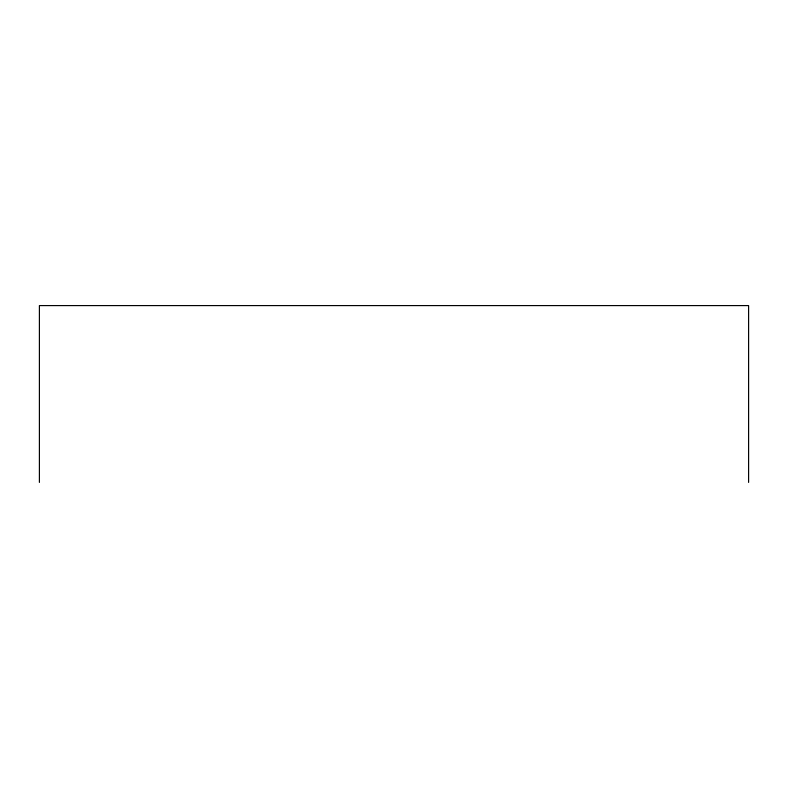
<?xml version="1.0" encoding="UTF-8"?>
<svg xmlns="http://www.w3.org/2000/svg" width="788" height="788" viewBox="0 0 788 788"><rect width="100%" height="100%" fill="white"/><g stroke="black" fill="none" stroke-linecap="round" stroke-linejoin="round"><path stroke-width="1.18" d="M748.6 482.414L748.6 305.586L39.4 305.586L39.4 482.414"/></g></svg>
